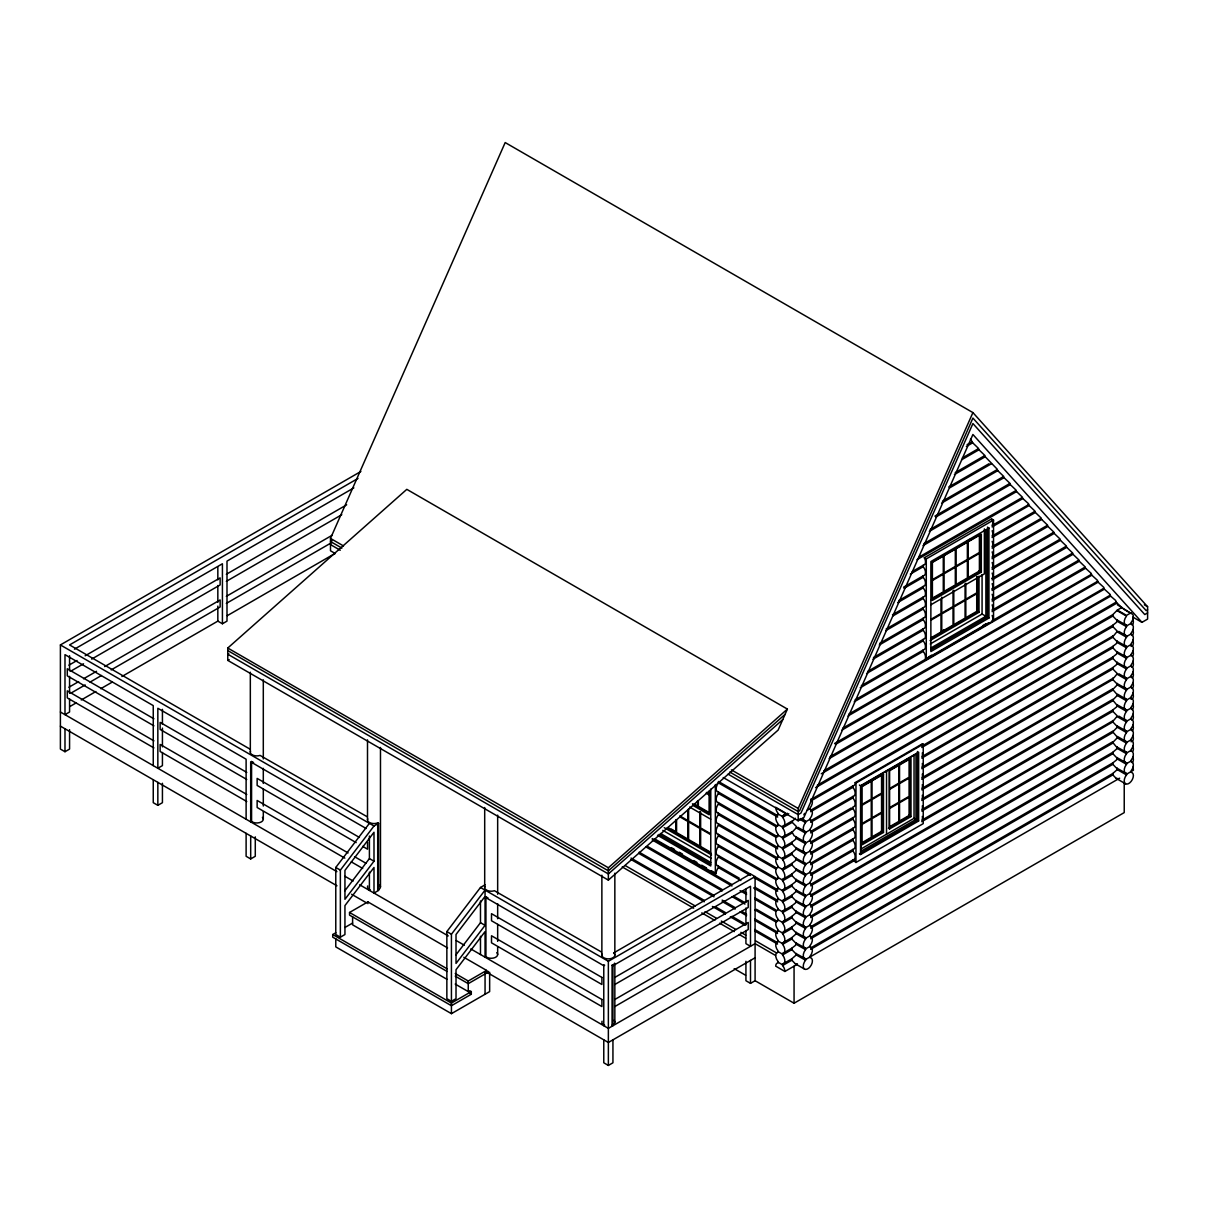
<?xml version="1.0" encoding="UTF-8"?>
<svg xmlns="http://www.w3.org/2000/svg" width="1208" height="1208" viewBox="0 0 1208 1208"><rect width="100%" height="100%" fill="white"/><g stroke="black" fill="none" stroke-linecap="round" stroke-linejoin="round"><path stroke-width="1.5" d="M795.453 818.284L791.784 821.878L796.283 826.408L796.283 827.827L792.946 831.33L782.603 837.053L782.603 838.473A6.478 3.745 60 0 1 782.603 847.639L782.603 849.058A6.478 3.745 60 0 1 782.603 858.224L782.603 859.643A6.478 3.745 60 0 1 782.603 868.824L782.603 870.243A6.478 3.745 60 0 1 782.603 879.409L782.603 880.828A6.478 3.745 60 0 1 782.603 889.994L782.603 891.413A6.478 3.745 60 0 1 782.603 900.594L782.603 901.999A6.478 3.745 60 0 1 782.603 911.179L782.603 912.599A6.478 3.745 60 0 1 782.603 921.764L782.603 923.184A6.478 3.745 60 0 1 782.603 932.35L782.603 933.769A6.478 3.745 60 0 1 782.603 942.95L782.603 944.369A6.478 3.745 60 0 1 782.603 953.535L782.603 954.954A6.478 3.745 60 0 1 782.603 964.12L782.603 965.539A6.478 3.745 60 0 1 784.898 971.459L797.129 964.392M791.859 831.708L794.064 835.725L805.54 842.338L805.54 843.758A6.478 3.745 -60 0 0 805.54 852.939L805.54 854.358A6.478 3.745 -60 0 0 805.54 863.524L805.54 864.943A6.478 3.745 -60 0 0 805.54 874.109L805.54 875.528A6.478 3.745 -60 0 0 805.54 884.709L805.54 886.128A6.478 3.745 -60 0 0 805.54 895.294L805.54 896.714A6.478 3.745 -60 0 0 805.54 905.879L805.54 907.299A6.478 3.745 -60 0 0 805.54 916.464L805.54 917.884A6.478 3.745 -60 0 0 805.54 927.065L805.54 928.484A6.478 3.745 -60 0 0 805.54 937.65L805.54 939.069A6.478 3.745 -60 0 0 805.54 948.235L805.54 949.654A6.478 3.745 -60 0 0 805.54 958.835L805.54 960.254A6.478 3.745 -60 0 0 804.317 968.937A6.478 3.745 -60 0 0 811.338 964.89A6.478 3.745 -60 0 0 810.115 957.597L810.115 956.177A6.478 3.745 -60 0 0 810.115 947.012L810.115 945.592A6.478 3.745 -60 0 0 810.115 936.426L810.115 935.007A6.478 3.745 -60 0 0 810.115 925.826L810.115 924.407A6.478 3.745 -60 0 0 810.115 915.241L810.115 913.822A6.478 3.745 -60 0 0 810.115 904.656L810.115 903.237A6.478 3.745 -60 0 0 810.115 894.056L810.115 892.652A6.478 3.745 -60 0 0 810.115 883.471L810.115 882.051A6.478 3.745 -60 0 0 810.115 872.886L810.115 871.466A6.478 3.745 -60 0 0 810.115 862.301L810.115 860.881A6.478 3.745 -60 0 0 810.115 851.7L810.115 850.281A6.478 3.745 -60 0 0 810.115 841.115L810.115 839.696A6.478 3.745 -60 0 0 810.115 830.53L810.115 829.111A6.478 3.745 -60 0 0 810.115 819.93L810.115 818.511A6.478 3.745 -60 0 0 810.115 809.345L810.115 807.925A6.478 3.745 -60 0 0 811.066 799.047M796.283 837.008L795.453 839.469L791.859 842.293L791.859 843.712L795.196 847.216L805.54 852.939M796.283 847.593L796.283 849.013L791.859 852.893L791.859 854.313L795.196 857.801L805.54 863.524M796.283 858.178L795.453 860.655L791.859 863.478L791.859 864.898L795.196 868.401L805.54 874.109M796.283 868.779L796.283 870.183L791.859 874.064L791.859 875.483L795.196 878.986L805.54 884.709M796.283 879.364L795.453 881.825L791.859 884.649L791.859 886.068L795.196 889.571L805.54 895.294M796.283 889.949L796.283 891.368L791.859 895.249L791.859 896.668L795.196 900.171L805.54 905.879M796.283 900.534L795.453 903.01L791.859 905.834L791.859 907.253L795.196 910.756L805.54 916.464M796.283 911.134L796.283 912.553L791.859 916.419L791.859 917.838L795.196 921.342L805.54 927.065M796.283 921.719L795.453 924.18L791.859 927.019L791.859 928.439L795.196 931.942L805.54 937.65M796.283 932.304L796.283 933.724L791.859 937.604L791.859 939.024L795.196 942.527L805.54 948.235M796.283 942.904L795.453 945.366L791.859 948.189L791.859 949.609L795.196 953.112L805.54 958.835M796.283 953.49L796.283 954.909L791.859 958.79L791.859 960.209L795.196 963.697L804.588 969.133M823.75 770.931L1116.086 602.158L1122.519 608.288L1121.93 607.443L1117.34 610.085L1112.84 614.615L1112.84 616.035L1116.177 619.538L1126.505 625.261L1126.505 626.68A6.478 3.745 -60 0 0 1126.505 635.846L1126.505 637.265A6.478 3.745 -60 0 0 1126.505 646.431L1126.505 647.85A6.478 3.745 -60 0 0 1126.505 657.031L1126.505 658.451A6.478 3.745 -60 0 0 1126.505 667.616L1126.505 669.036A6.478 3.745 -60 0 0 1126.505 678.201L1126.505 679.621A6.478 3.745 -60 0 0 1126.505 688.802L1126.505 690.221A6.478 3.745 -60 0 0 1126.505 699.387L1126.505 700.806A6.478 3.745 -60 0 0 1126.505 709.972L1126.505 711.391A6.478 3.745 -60 0 0 1126.505 720.572L1126.505 721.991A6.478 3.745 -60 0 0 1126.505 731.157L1126.505 732.577A6.478 3.745 -60 0 0 1126.505 741.742L1126.505 743.162A6.478 3.745 -60 0 0 1126.505 752.327L1126.505 753.747A6.478 3.745 -60 0 0 1126.505 762.928L1126.505 764.347A6.478 3.745 -60 0 0 1126.505 773.513L1126.505 774.932A6.478 3.745 -60 0 0 1125.297 783.63A6.478 3.745 -60 0 0 1132.319 779.568A6.478 3.745 -60 0 0 1131.096 772.289L1131.096 770.87A6.478 3.745 -60 0 0 1131.096 761.689L1131.096 760.27A6.478 3.745 -60 0 0 1131.096 751.104L1131.096 749.685A6.478 3.745 -60 0 0 1131.096 740.519L1131.096 739.1A6.478 3.745 -60 0 0 1131.096 729.919L1131.096 728.515A6.478 3.745 -60 0 0 1131.096 719.334L1131.096 717.914A6.478 3.745 -60 0 0 1131.096 708.749L1131.096 707.329A6.478 3.745 -60 0 0 1131.096 698.164L1131.096 696.744A6.478 3.745 -60 0 0 1131.096 687.563L1131.096 686.144A6.478 3.745 -60 0 0 1131.096 676.978L1131.096 675.559A6.478 3.745 -60 0 0 1131.096 666.393L1131.096 664.974A6.478 3.745 -60 0 0 1131.096 655.793L1131.096 654.374A6.478 3.745 -60 0 0 1131.096 645.208L1131.096 643.788A6.478 3.745 -60 0 0 1131.096 634.623L1131.096 633.203A6.478 3.745 -60 0 0 1131.096 624.023L1131.096 622.618A6.478 3.745 -60 0 0 1131.096 613.438L1117.34 604.785M1117.264 619.915L1116.434 622.377L1112.84 625.216L1112.84 626.635L1117.34 631.255L1113.927 635.423L921.795 746.091M1112.84 635.801L1112.84 637.22L1116.177 640.723L1126.505 646.431M1117.264 641.101L1116.434 643.562L1112.84 646.386L1112.84 647.805L1116.177 651.308L1126.505 657.031M1117.264 651.686L1116.434 654.147L1112.84 656.986L1112.84 658.405L1116.177 661.909L1126.505 667.616M1117.264 662.271L1116.434 664.747L1112.84 667.571L1112.84 668.99L1117.34 673.626L1113.927 677.779L921.795 788.447M1112.84 678.156L1112.84 679.576L1116.177 683.079L1126.505 688.802M1117.264 683.456L1117.264 684.876L1112.749 689.511L1116.434 693.769M1126.505 699.387L1117.264 694.041L1117.264 695.461L1112.749 700.096L1116.177 704.264L1126.505 709.972M1117.264 704.641L1116.434 707.103L1112.84 709.926L1112.84 711.346L1117.34 715.982L1113.927 720.149L810.674 894.977M1112.84 720.512L1112.84 721.931L1116.177 725.434L1126.505 731.157M1117.264 725.812L1117.264 727.231L1112.749 731.867L1116.434 736.125M1126.505 741.742L1117.264 736.397L1117.264 737.816L1112.749 742.452L1116.177 746.62L1126.505 752.327M1117.264 746.997L1117.264 748.416L1112.84 752.282L1112.84 753.701L1116.177 757.205L1126.505 762.928M1117.264 757.582L1116.434 760.043L1112.84 762.882L1112.84 764.302L1116.177 767.805L1126.505 773.513M1117.264 768.167L1117.264 769.587L1112.84 773.467L1112.84 774.887L1116.177 778.39L1125.569 783.811M335.371 553.596L330.494 550.773L330.494 538.421L505.186 142.559L972.908 412.592L1147.6 606.733L1147.6 619.085L1141.953 622.346L1132.787 617.046M787.39 709.081L778.133 730.085L608.364 880.119L227.768 660.383L227.768 648.032L406.809 489.346L787.39 709.081L608.364 867.767L608.364 880.119M1141.953 622.346L972.908 434.487L803.849 817.559L798.201 820.806L798.201 808.454L972.908 412.592M367.73 818.843A6.478 3.745 0 0 0 369.406 822.467L370.75 823.056A6.478 3.745 0 0 0 377.228 823.056L378.572 823.343L378.572 890.417L373.997 893.059L373.997 867.495L344.944 905.592L344.944 934.539L340.369 937.181L335.779 934.539L335.779 867.465L369.406 823.343M340.369 937.181L340.369 870.122L373.997 826L378.572 823.343M344.839 890.809L369.406 858.571L369.406 836.042M373.997 861.213L344.944 899.311L344.944 870.379L373.997 832.267L373.997 861.213L369.406 858.571M451.43 1001.311L451.43 934.237L485.057 890.115L485.057 896.396L456.02 934.494L456.02 963.44L485.057 925.343L485.057 897.182L485.933 896.683L485.933 956.691L485.057 957.189L485.057 931.61L456.02 969.722L456.02 998.669L451.43 1001.311L446.854 998.669L446.854 931.595L480.482 887.472L485.057 884.83M455.899 954.939L480.482 922.685L480.482 900.987M785.079 714.336L608.364 870.847L228.252 650.84M782.754 719.591L608.364 873.943L227.768 654.207L228.75 653.634M69.566 729.662L69.566 749.081L64.99 751.723L60.4 749.081L60.4 644.936L360.905 471.452M358.021 478.413L69.566 644.936L249.935 749.081M74.443 649.179L222.423 563.759L222.423 623.766L217.833 621.123L121.902 676.51M353.838 487.881L226.998 561.116L226.998 621.123L222.423 623.766M68.901 665.185L77.04 660.489M85.164 655.793L220.128 577.877L220.128 584.929L91.672 659.1M226.334 574.283L346.666 504.823M70.532 671.301L83.533 663.796M226.334 581.35L341.788 514.699M68.901 687.246L78.656 681.614M83.533 678.79L96.549 671.286M104.673 666.589L220.128 599.938L220.128 606.99L111.181 669.896M226.334 596.344L332.034 535.325M331.898 540.701L330.494 541.516L341.894 548.1M70.532 693.362L85.164 684.921M90.041 682.097L101.427 675.529M226.334 603.411L332.034 542.392M69.868 706.544L76.361 702.784M81.253 699.976L95.885 691.52M100.762 688.711L112.148 682.143M227.3 615.657L334.616 553.687M227.768 660.383L229.173 659.568M153.25 779.734L153.25 802.686L157.84 805.328L162.431 802.686L162.431 783.267M251.566 761.372L251.566 821.38L250.69 821.878L250.69 761.87L366.16 828.522M967.11 444.604L972.289 441.871L970.447 439.184M246.115 833.354L246.115 856.291L250.69 858.933L255.281 856.291L255.281 836.872M966.355 446.462L972.682 442.808L978.646 448.53L962.368 457.938M961.583 459.795L978.948 449.784L984.913 455.507L955.226 472.645M954.426 474.533L985.23 456.745L997.461 469.444L942.421 501.214M948.809 486.945L989.05 463.706M949.594 487.896L991.496 463.721M941.606 503.102L997.763 470.682L1003.727 476.42L934.901 516.148M935.702 517.1L1004.029 477.658L1009.994 483.381L930.145 529.481M929.314 531.384L1010.311 484.619L1016.275 490.357L923.773 543.751M922.957 545.639L1016.577 491.596L1022.542 497.319L919.379 556.873M916.932 559.712L1022.844 498.557L1028.506 503.706L1028.733 504.597L992.055 525.51A6.478 3.745 60 0 0 992.161 520.15L991.572 518.942L924.316 557.764L924.905 558.987A6.478 3.745 60 0 1 923.229 565.253L923.229 566.673A6.478 3.745 60 0 1 923.229 575.839L923.229 577.258A6.478 3.745 60 0 1 923.229 586.424L923.229 587.843A6.478 3.745 60 0 1 923.229 597.024L923.229 598.443A6.478 3.745 60 0 1 923.229 607.609L923.229 609.028A6.478 3.745 60 0 1 923.229 618.194L923.229 619.613A6.478 3.745 60 0 1 923.229 628.794L923.229 630.199A6.478 3.745 60 0 1 923.229 639.379L923.229 640.799A6.478 3.745 60 0 1 923.229 649.964L923.229 651.384A6.478 3.745 60 0 1 925.358 658.571L926.279 659.508L993.535 620.67L993.535 520.074L991.572 518.942M924.316 557.764L926.279 558.896L993.535 520.074M912.206 571.611L923.229 565.253M988.944 528.017L930.87 561.539L930.87 651.565L988.944 618.028L988.944 528.017L987.419 527.126M967.125 541.063L970.371 539.176M910.349 574.102L923.229 566.673M992.085 526.914L1029.125 505.533L1035.09 511.256L992.115 536.065A6.478 3.745 60 0 0 992.161 530.75M941.681 556.631L932.017 562.203L932.017 579.855L943.282 573.347L943.282 555.695M903.629 587.148L923.229 575.839M903.977 588.371L923.229 577.258M992.085 537.5L1035.392 512.494L1041.356 518.232L992.1 546.665A6.478 3.745 60 0 0 992.161 541.335M447.111 971.459L349.535 915.12L349.535 912.478L367.881 901.893L447.564 947.887M898.858 600.497L923.229 586.424M897.635 602.626L923.229 587.843M992.085 548.1L1041.658 519.47L1047.623 525.193L992.1 557.25A6.478 3.745 60 0 0 992.161 551.92M455.22 984.082L468.251 991.602L469.776 990.726L471.301 991.602L471.301 994.244L451.43 1005.72L332.728 937.181L332.728 934.539L335.779 932.772M344.944 927.472L352.6 923.063M892.485 614.766L923.229 597.024M892.893 615.944L923.229 598.443M992.07 558.685L1047.94 526.431L1053.889 532.169L992.085 567.851A6.478 3.745 60 0 0 992.161 562.52M931.247 599.712L980.156 571.475L980.156 535.34M981.304 572.139L932.395 600.376L932.395 562.43L981.304 534.193L981.304 572.139L979.009 570.81M886.144 629.021L923.229 607.609M885.645 630.727L923.229 609.028M930.96 604.74L984.369 573.906L984.369 528.893M992.115 569.255L1054.207 533.408L1060.171 539.13L992.085 578.436M879.801 643.275L923.229 618.194M879.273 644.996L923.229 619.613M992.1 579.855L1060.473 540.369L1066.438 546.107L992.085 589.036M931.338 619.085L940.987 613.498L940.987 599.379M931.338 619.961L940.987 614.389L940.987 632.041L931.338 637.613M873.475 657.514L923.229 628.794M872.916 659.251L923.229 630.199M992.1 590.44L1066.755 547.345L1072.704 553.068L992.115 599.606A6.478 3.745 60 0 0 992.161 594.291M867.661 671.452L923.229 639.379M866.574 673.505L923.229 640.799M992.1 601.025L1073.021 554.306L1078.986 560.044L992.1 610.191A6.478 3.745 60 0 0 992.161 604.876M940.851 631.678L944.112 629.791M930.583 638.926L977.861 611.625L977.861 577.288M930.1 640.527L979.009 612.29L979.009 576.156M930.281 643.955L982.074 614.057L985.894 616.261L985.894 529.784M861.319 685.706L923.229 649.964M860.247 687.745L923.229 651.384M992.1 611.625L1079.288 561.282L1085.252 567.005L991.874 620.927M930.87 648.032L985.894 616.261M930.945 649.738L987.419 617.137L988.944 618.028M928.423 657.031L931.625 655.189M982.859 625.608L986.075 623.751M855.038 699.915L988.612 622.799M854.207 701.818L1085.569 568.243L1091.232 573.407L1091.443 574.283L848.726 714.154M847.895 716.057L1091.836 575.219L1097.498 580.369L1097.71 581.244L842.565 728.303M841.719 730.206L1098.102 582.181L1103.765 587.345L1103.991 588.221L834.607 743.479M835.408 744.445L1104.384 589.157L1110.046 594.306L1110.258 595.182L829.926 756.782M829.096 758.684L1110.65 596.133L1115.648 600.467L1116.086 602.158M821.289 773.784L1116.917 603.094M455.235 973.497L468.251 981.017L486.598 970.417L486.598 972.183L608.364 1042.489L755.091 957.778M486.598 972.183L488.123 971.308M488.123 972.183L468.251 983.659L455.235 976.155M817.197 785.306L1112.84 614.615M815.566 787.661L1112.84 616.035M332.728 934.539L451.43 1003.078L471.301 991.602M1117.34 610.085L1126.505 615.385L1131.096 612.728M782.603 837.053A6.478 3.745 60 0 0 782.603 827.873L782.603 826.453A6.478 3.745 60 0 0 782.603 817.288L782.603 815.868L787.239 813.195M810.674 799.666L1112.84 625.216M782.603 817.288L788.779 813.724M810.674 801.085L1112.84 626.635M1147.6 609.829L1146.196 610.644L972.908 418.074L799.605 810.734L798.201 811.55L729.753 772.033M335.779 938.797L335.779 946.891L451.43 1013.663L489.648 991.602L489.648 972.183M1147.6 612.909L1144.776 614.54L972.908 423.54L801.025 812.999L798.201 814.63L728.122 774.177M807.065 810.402L810.115 808.635M855.204 782.603L922.459 743.781L923.229 744.219L923.229 823.645L855.974 862.467L852.908 859.99A6.478 3.745 60 0 0 852.908 850.825L852.908 849.405A6.478 3.745 60 0 0 852.908 840.24L852.908 838.82A6.478 3.745 60 0 0 852.908 829.639L852.908 828.22A6.478 3.745 60 0 0 852.908 819.054L852.908 817.635A6.478 3.745 60 0 0 852.908 808.469L852.908 807.05A6.478 3.745 60 0 0 852.908 797.869L852.908 796.45A6.478 3.745 60 0 0 852.908 787.284L852.908 785.864A6.478 3.745 60 0 0 855.204 782.603L855.974 783.041L923.229 744.219M1126.505 625.971L1131.096 623.328M782.603 826.453L791.859 821.123M810.628 810.281L852.908 785.864M782.603 827.873L791.859 822.542M810.628 811.7L852.908 787.284M921.795 747.51L1112.84 637.22M859.416 785.034L860.564 785.698L918.639 752.161L918.639 820.987L860.564 854.524L859.416 853.86L917.491 820.338L918.639 820.987M861.697 786.348L871.255 780.836L871.255 799.077L861.697 804.588M901.123 763.592L909.08 759.001L909.08 777.242L899.537 782.754L899.537 764.513M883.486 774.222L862.089 786.574L862.089 844.815L883.486 832.463L883.486 774.222L882.338 773.558L882.338 831.799L862.467 843.275M888.454 770.024L889.601 770.689L910.998 758.337L910.998 816.578L889.601 828.93L888.454 828.265L909.85 815.913L909.85 757.673M654.51 838.805L715.347 873.943L716.117 873.505A6.478 3.745 -60 0 1 718.413 867.586L718.413 866.166A6.478 3.745 -60 0 1 718.413 857L718.413 855.581A6.478 3.745 -60 0 1 718.413 846.415L718.413 844.996A6.478 3.745 -60 0 1 718.413 835.815L718.413 834.396A6.478 3.745 -60 0 1 718.413 825.23L718.413 823.811A6.478 3.745 -60 0 1 718.413 814.645L718.413 813.226A6.478 3.745 -60 0 1 718.413 804.045L718.413 802.64A6.478 3.745 -60 0 1 718.413 793.46L718.413 792.04A6.478 3.745 -60 0 1 718.413 782.875L718.413 781.455M805.54 821.878L810.115 819.22M1126.505 636.556L1131.096 633.913M810.628 820.866L852.908 796.45M921.795 756.691L1112.84 646.386M782.603 838.473L791.859 833.127M810.628 822.286L852.908 797.869M921.795 758.111L1112.84 647.805M805.54 832.463L810.115 829.82M1126.505 647.141L1131.096 644.498M782.603 847.639L791.859 842.293M810.628 831.466L851.293 807.986M921.795 767.276L1112.84 656.986M782.603 849.058L791.859 843.712M810.628 832.886L852.908 808.469M921.795 768.696L1112.84 658.405M861.697 805.479L871.255 799.953L871.255 818.194L861.697 823.72M613.604 952.976L750.5 873.943L755.091 876.585L755.091 980.715L794.064 1003.229L1124.225 812.606L1124.225 782.965M805.54 843.048L810.115 840.406M1126.505 657.741L1131.096 655.083M782.603 858.224L791.859 852.893M810.628 842.051L852.908 817.635M921.795 777.861L1112.84 667.571M782.603 859.643L791.859 854.313M810.628 843.471L852.908 819.054M921.795 779.281L1112.84 668.99M480.482 887.472L608.364 961.296L755.091 876.585M485.057 897.182L603.774 965.72L604.634 965.222L603.774 964.83M805.54 853.648L810.115 850.991M1126.505 668.326L1131.096 665.684M612.939 965.72L612.939 1025.728L612.079 1025.23L612.079 965.222L612.939 965.72L750.5 886.295L750.5 946.302L745.925 943.659L745.925 930.522M782.603 868.824L791.859 863.478M810.628 852.637L852.908 828.22M782.603 870.243L791.859 864.898M810.628 854.056L852.908 829.639M861.697 824.596L871.255 819.084L871.255 837.325L861.697 842.837M921.795 789.866L1112.84 679.576M805.54 864.233L810.115 861.591M1126.505 678.911L1131.096 676.269M782.603 879.409L791.859 874.064M810.628 863.237L852.908 838.82M921.795 799.047L1112.84 688.756M614.796 977.438L748.22 900.413L748.22 907.48L614.796 984.505M782.603 880.828L791.859 875.483M810.628 864.656L852.908 840.24M921.795 800.466L1112.84 690.176M805.54 874.819L810.115 872.176M1126.505 689.511L1131.096 686.854M784.143 889.103L791.859 884.649M810.628 873.822L852.908 849.405M921.795 809.632L1112.84 699.341M782.603 891.413L791.859 886.068M810.628 875.241L852.908 850.825M921.795 811.051L1112.84 700.761M860.655 849.179L914.048 818.345L915.966 819.447L915.966 754.139L860.942 785.91L860.942 851.217L915.966 819.447M805.54 885.419L810.115 882.761M1126.505 700.096L1131.096 697.454M782.603 900.594L791.859 895.249M810.628 884.407L852.908 859.99M921.795 820.217L1112.84 709.926M782.603 901.999L791.859 896.668M810.674 885.811L854.766 860.338M921.734 821.682L1112.84 711.346M614.796 999.499L748.22 922.474L748.22 929.541L614.796 1006.566M805.54 896.004L810.115 893.361M1126.505 710.681L1131.096 708.039M782.603 911.179L791.859 905.834M782.603 912.599L791.859 907.253M810.674 896.396L1112.84 721.931M805.54 906.589L810.115 903.946M1126.505 721.282L1131.096 718.624M782.603 921.764L791.859 916.419M810.674 905.562L1112.84 731.112M782.603 923.184L791.859 917.838M810.674 906.981L1112.84 732.531M805.54 917.174L810.115 914.531M1126.505 731.867L1131.096 729.224M784.143 931.459L791.859 927.019M810.674 916.162L1112.84 741.697M782.603 933.769L791.859 928.439M810.674 917.567L1112.84 743.116M805.54 927.774L810.115 925.117M1126.505 742.452L1131.096 739.809M782.603 942.95L791.859 937.604M810.674 926.747L1112.84 752.282M782.603 944.369L791.859 939.024M810.674 928.167L1112.84 753.701M805.54 938.359L810.115 935.717M1126.505 753.037L1131.096 750.394M782.603 953.535L791.859 948.189M810.674 937.332L1112.84 762.882M782.603 954.954L791.859 949.609M810.674 938.752L1112.84 764.302M805.54 948.944L810.115 946.302M1126.505 763.637L1131.096 760.98M782.603 964.12L791.859 958.79M810.674 947.918L1112.84 773.467M603.774 1039.846L603.774 1062.783L608.364 1065.441L612.939 1062.783L612.939 1039.846M745.925 961.311L745.925 980.715L750.5 983.372L755.091 980.715M782.603 965.539L791.859 960.209M810.674 949.337L1112.84 774.887M805.54 959.545L1119.635 778.194M1126.505 774.222L1133.391 770.251A6.478 3.745 60 0 0 1132.772 767.246M377.711 822.844L377.711 889.918L378.572 889.526A6.478 3.745 0 0 0 379.614 885.011M612.079 965.222L612.939 964.83M612.079 1025.23L612.939 1024.837A6.478 3.745 0 0 0 613.981 1020.322M1118.427 778.692L1116.177 778.39M797.446 963.999L795.196 963.697M1144.338 604.846L1147.6 606.733M1123.395 608.983L1131.096 613.438M1117.264 610.75L1126.505 616.095A6.478 3.745 -60 0 0 1126.505 625.261M1117.264 621.335L1126.505 626.68M1118.804 631.391L1126.505 635.846M1117.264 631.92L1126.505 637.265M1117.264 642.52L1126.505 647.85M1117.264 653.105L1126.505 658.451M1117.264 663.69L1126.505 669.036M1118.804 673.762L1126.505 678.201M1117.264 674.291L1126.505 679.621M1117.264 684.876L1126.505 690.221M979.009 612.29L976.728 610.961L976.728 576.639M993.535 620.67L992.614 619.749A6.478 3.745 60 0 0 992.161 615.461M1117.264 695.461L1126.505 700.806M1117.264 706.046L1126.505 711.391M1118.804 716.117L1126.505 720.572M1117.264 716.646L1126.505 721.991M1117.264 727.231L1126.505 732.577M1117.264 737.816L1126.505 743.162M1117.264 748.416L1126.505 753.747M1117.264 759.001L1126.505 764.347M1117.264 769.587L1126.505 774.932M908.703 815.249L910.998 816.578M881.191 831.134L883.486 832.463M330.494 538.421L343.525 545.956M731.384 769.874L798.201 808.454M330.494 544.597L340.263 550.244M800.904 818.495L805.54 821.168L805.54 822.588A6.478 3.745 -60 0 0 805.54 831.753L805.54 833.173A6.478 3.745 -60 0 0 805.54 842.338M799.364 819.024L805.54 822.588M723.23 777.529L798.201 820.806M778.012 813.935L782.603 816.578M720.013 782.376L777.665 815.657M797.824 827.299L805.54 831.753M718.413 782.875L777.665 817.076M796.283 827.827L805.54 833.173M778.012 824.52L782.603 827.163M718.413 792.04L777.665 826.257M718.413 793.46L776.065 826.74M796.283 838.428L805.54 843.758M706.393 792.433L709.625 794.29L709.625 790.772M706.393 793.324L709.625 795.181L709.625 812.833L698.345 806.325L698.345 801.025M778.012 835.105L782.603 837.763M718.413 802.64L777.665 836.842M718.413 804.045L776.065 837.34M796.283 849.013L805.54 854.358M778.012 845.706L782.603 848.348M718.413 813.226L777.665 847.427M718.413 814.645L777.665 848.846M796.283 859.598L805.54 864.943M694.358 804.015L697.59 805.887L697.59 800.587M692.456 803.803L710.38 814.147M692.939 805.404L709.232 814.811L709.232 791.331M778.012 856.291L782.603 858.933M689.632 807.035L710.681 819.175M718.413 823.811L777.665 858.027M718.413 825.23L777.665 859.447M796.283 870.183L805.54 875.528M778.012 866.876L782.603 869.534M718.413 834.396L776.065 867.691M718.413 835.815L776.065 869.111M796.283 880.783L805.54 886.128M679.787 815.898L687.835 820.549L687.835 809.964M710.304 833.52L700.64 827.948L700.64 812.063M679.787 816.789L687.835 821.44L687.835 839.077L676.571 832.569L676.571 820.217M710.304 834.396L700.64 828.824L700.64 846.476L710.304 852.048M778.012 877.476L782.603 880.119M718.413 844.996L777.665 879.197M718.413 846.415L776.065 879.696M796.283 891.368L805.54 896.714M778.012 888.061L782.603 890.704M718.413 855.581L750.44 874.079M755.242 876.842L777.665 889.798M671.437 829.171L674.698 831.059M667.752 827.48L675.801 832.131L675.801 819.779M718.413 857L750.44 875.498M753.641 877.34L777.665 891.217M796.283 901.953L805.54 907.299M667.027 827.948L711.044 853.361M664.249 827.676L711.527 854.962M662.799 830.364L711.346 858.39M778.012 898.646L782.603 901.289M718.413 866.166L739.236 878.186M755.242 887.442L777.665 900.383M660.595 833.505L710.772 862.467M718.413 867.586L740.836 880.541M753.641 887.925L777.665 901.802M796.283 912.553L805.54 917.884M659.055 834.381L710.681 864.188M657.529 835.256L710.772 866L710.772 789.111M671.286 847.608L674.487 849.466M679.289 852.229L682.49 854.086M693.694 860.549L696.895 862.406M701.712 865.185L706.514 867.948M711.316 870.726L716.117 873.505M778.012 909.231L782.603 911.889M652.199 838.533L731.942 884.573M743.328 891.157L746.589 893.029M754.728 897.725L775.883 909.941M652.199 839.953L731.942 885.992M740.081 890.689L746.589 894.449M754.728 899.145L775.883 911.36M796.283 923.139L805.54 928.484M778.012 919.832L782.603 922.474M647.322 846.31L722.173 889.526M733.573 896.11L744.959 902.678M756.359 909.262L777.514 921.477M645.691 846.778L722.173 890.945M731.942 896.578L744.959 904.097M754.728 909.73L775.883 921.946M796.283 933.724L805.54 939.069M778.012 930.417L782.603 933.059M639.183 852.199L714.034 895.415M722.173 900.111L735.189 907.631M741.712 911.391L746.589 914.214M754.728 918.91L777.514 932.063M639.183 853.618L714.034 896.834M722.173 901.53L735.189 909.05M740.081 911.874L746.589 915.634M754.728 920.33L777.514 933.482M796.283 944.324L805.54 949.654M778.012 941.002L782.603 943.659M631.044 858.088L704.279 900.368M715.664 906.951L725.434 912.584M731.942 916.344L744.959 923.863M754.728 929.496L777.514 942.648M631.044 859.507L704.279 901.787M712.418 906.483L725.434 914.003M730.312 916.827L744.959 925.283M754.728 930.915L777.514 944.067M796.283 954.909L805.54 960.254M778.012 951.602L782.603 954.245M625.231 865.577L695.264 906M705.034 911.647L716.435 918.231M721.312 921.055L735.974 929.511M740.866 932.334L745.744 935.158M755.513 940.805L776.684 953.021M775.476 955.437L755.091 943.659L608.364 1028.37L470.803 948.944M622.211 866.936L693.664 908.19M701.788 912.886L714.774 920.375M719.651 923.199L734.268 931.625M739.145 934.448L745.638 938.193M778.012 962.187L782.603 964.83M227.768 648.032L608.364 867.767M784.898 971.459L775.732 966.158A6.478 3.745 60 0 1 778.012 962.897L778.012 961.477A6.478 3.745 60 0 1 778.012 952.312L778.012 950.892A6.478 3.745 60 0 1 778.012 941.712L778.012 940.292A6.478 3.745 60 0 1 778.012 931.126L778.012 929.707A6.478 3.745 60 0 1 778.012 920.541L778.012 919.122A6.478 3.745 60 0 1 778.012 909.941L778.012 908.522A6.478 3.745 60 0 1 778.012 899.356L778.012 897.937A6.478 3.745 60 0 1 778.012 888.771L778.012 887.351A6.478 3.745 60 0 1 778.012 878.186L778.012 876.766A6.478 3.745 60 0 1 778.012 867.586L778.012 866.166A6.478 3.745 60 0 1 778.012 857L778.012 855.581A6.478 3.745 60 0 1 778.012 846.415L778.012 844.996A6.478 3.745 60 0 1 778.012 835.815L778.012 834.396A6.478 3.745 60 0 1 778.012 825.23L778.012 823.811A6.478 3.745 60 0 1 778.012 814.645L778.012 813.226A6.478 3.745 60 0 1 775.732 807.306L784.898 812.606A6.478 3.745 60 0 1 782.603 815.868M734.192 968.65L745.608 975.249M367.126 816.729L260.052 755.408A6.478 3.745 0 0 1 252.23 754.804L251.189 754.034A6.478 3.745 0 0 1 250.539 751.195M601.493 952.04L494.419 890.719A6.478 3.745 0 0 1 486.598 890.115L485.556 889.345A6.478 3.745 0 0 1 484.906 886.506M60.4 644.936L373.997 826M153.914 718.79L67.286 668.764L67.286 675.831L153.914 725.842M246.764 772.395L160.136 722.384L160.136 729.436L246.764 779.462M359.425 837.446L257.138 778.39L257.138 785.442L356.179 842.625M362.687 846.37L367.549 849.194L367.549 842.127M480.482 922.685L485.057 925.343M153.914 740.851L67.286 690.825L67.286 697.892L153.914 747.903M246.764 794.456L160.136 744.445L160.136 751.497L246.764 801.523M348.07 852.939L257.138 800.451L257.138 807.503L344.824 858.133M354.563 856.699L365.933 863.252M351.317 861.878L362.687 868.446M377.711 889.918L378.572 890.417M335.779 867.465L340.369 870.122M446.854 931.595L451.43 934.237M60.4 712.01L336.881 871.632M345.02 876.329L353.144 881.025M359.652 884.785L448.213 935.913M456.277 940.564L464.34 945.23M463.827 957.28L486.598 970.417M60.4 726.129L336.957 885.796M351.603 894.252L366.251 902.708M349.535 912.478L447.111 968.801M447.066 979.371L352.6 924.83L352.6 916.736M469.776 993.369L471.301 994.244M485.933 956.691L486.598 957.189A6.478 3.745 0 0 0 495.129 957.506A6.478 3.745 0 0 0 496.79 952.674M251.566 821.38L252.23 821.878A6.478 3.745 0 0 0 260.762 822.195A6.478 3.745 0 0 0 262.423 817.363M971.836 441.871L972.682 442.808M978.118 448.848L978.948 449.784M984.384 455.809L985.23 456.745M996.932 469.746L997.763 470.682M1003.199 476.722L1004.029 477.658M1009.465 483.683L1010.311 484.619M1015.732 490.659L1016.577 491.596M1022.013 497.62L1022.844 498.557M1028.28 504.597L1029.125 505.533M1034.546 511.558L1035.392 512.494M1040.828 518.534L1041.658 519.47M1047.094 525.495L1047.94 526.431M1053.361 532.471L1054.207 533.408M1059.642 539.447L1060.473 540.369M1065.909 546.409L1066.755 547.345M1072.175 553.385L1073.021 554.306M1078.457 560.346L1079.288 561.282M1084.724 567.322L1085.569 568.243M1090.99 574.283L1091.836 575.219M1097.272 581.259L1098.102 582.181M1103.538 588.221L1104.384 589.157M1109.805 595.197L1110.65 596.133M987.419 528.998L987.419 617.137M982.074 574.464L982.074 614.057M977.106 576.775L977.106 592.66L965.826 599.168L965.826 583.283M965.071 583.721L965.071 599.606L953.791 606.114L953.791 590.229M953.036 590.667L953.036 606.552L941.757 613.06L941.757 597.175M926.279 558.896L926.279 659.508M917.491 751.497L917.491 820.338M914.048 754.909L914.048 818.345M889.601 770.689L889.601 828.93M886.536 770.795L886.536 834.23M860.564 785.698L860.564 854.524M855.974 783.041L855.974 862.467M794.064 966.158L794.064 1003.229M750.5 960.42L750.5 983.372M745.925 889.269L745.925 902.406M745.925 908.023L745.925 924.905M715.347 784.52L715.347 873.943M699.87 811.61L699.87 827.495L688.605 820.987L688.605 808.635M614.842 873.188L614.842 955.12M614.842 964.06L614.842 1022.195M608.364 961.296L608.364 1065.441M603.774 965.72L603.774 1025.728L604.634 1025.23L603.774 1024.837A6.478 3.745 0 0 1 602.097 1021.228M601.871 875.181L601.871 955.12M497.666 815.128L497.666 894.252M497.666 903.675L497.666 918.744M497.666 924.392L497.666 941.349M497.666 946.996L497.666 954.531M485.057 972.183L485.057 994.244M484.695 807.518L484.695 887.472M480.482 936.275L480.482 954.531M468.251 981.017L468.251 991.602M451.43 1003.078L451.43 1013.663M380.475 747.48L380.475 886.883M369.406 872.146L369.406 890.417L370.267 889.918L369.406 889.526A6.478 3.745 0 0 1 367.73 885.917M367.881 901.893L367.881 903.644M367.504 739.87L367.504 819.809M263.299 679.817L263.299 758.941M263.299 768.364L263.299 783.433M263.299 789.081L263.299 806.038M263.299 811.685L263.299 819.235M250.69 835.996L250.69 858.933M250.328 672.207L250.328 752.161M246.115 819.235L246.115 759.213L157.84 708.265L157.84 768.273L162.431 765.615L162.431 752.493M217.833 566.733L217.833 579.855M217.833 585.487L217.833 602.369M217.833 606.114L217.833 621.123M162.431 709.368L162.431 724.362M162.431 728.107L162.431 746.861M157.84 782.391L157.84 805.328M153.25 765.615L153.25 705.608L64.99 654.645L64.99 714.653L69.566 712.01L69.566 698.888M69.566 655.748L69.566 670.757M69.566 676.374L69.566 693.256M64.99 728.771L64.99 751.723M922.308 816.442A6.478 3.745 60 0 1 922.308 819.19M922.308 805.857A6.478 3.745 60 0 1 922.308 808.59M922.308 795.257A6.478 3.745 60 0 1 922.308 798.005M922.308 784.671A6.478 3.745 60 0 1 922.308 787.42M922.308 774.086A6.478 3.745 60 0 1 922.308 776.82M922.308 763.501A6.478 3.745 60 0 1 922.308 766.234M922.308 752.901A6.478 3.745 60 0 1 922.308 755.649M922.459 743.781A6.478 3.745 60 0 1 922.308 745.049M1132.772 703.705A6.478 3.745 60 0 1 1132.047 709.685M1132.772 618.994A6.478 3.745 60 0 1 1132.047 624.959M1132.772 756.661A6.478 3.745 60 0 1 1132.047 762.625M1132.772 735.476A6.478 3.745 60 0 1 1131.096 741.742M1132.772 714.306A6.478 3.745 60 0 1 1132.047 720.27M1132.772 661.35A6.478 3.745 60 0 1 1132.047 667.329M1132.772 693.12A6.478 3.745 60 0 1 1131.096 699.387M1132.772 629.579A6.478 3.745 60 0 1 1132.047 635.559M1132.772 682.535A6.478 3.745 60 0 1 1132.047 688.5M1132.772 724.891A6.478 3.745 60 0 1 1132.047 730.855M1132.772 650.765A6.478 3.745 60 0 1 1132.772 656.065M1132.772 640.18A6.478 3.745 60 0 1 1131.096 646.431M1132.772 671.95A6.478 3.745 60 0 1 1132.047 677.914M1132.772 746.076A6.478 3.745 60 0 1 1132.772 751.361M805.54 821.168A6.478 3.745 -60 0 1 803.245 817.907M803.849 814.902A6.478 3.745 -60 0 1 804.588 813.377M992.161 573.105A6.478 3.745 60 0 1 992.161 578.406M992.161 583.691A6.478 3.745 60 0 1 992.161 588.991M614.615 963.154A6.478 3.745 0 0 1 613.981 964.06M613.981 953.248A6.478 3.745 0 0 1 612.939 957.778L611.595 958.367A6.478 3.745 0 0 1 605.117 958.367L603.774 957.778A6.478 3.745 0 0 1 602.097 954.154M487.926 897.77A6.478 3.745 0 0 1 486.598 897.182M253.574 762.459A6.478 3.745 0 0 1 252.23 761.87M955.317 548.749L944.052 555.257L944.052 572.909L955.317 566.401L955.317 548.749M967.366 541.803L956.087 548.311L956.087 565.963L967.366 559.455L967.366 541.803M979.401 534.857L968.121 541.365L968.121 559.002L979.401 552.494L979.401 534.857M943.282 574.238L932.017 580.746L932.017 598.383L943.282 591.875L943.282 574.238M955.317 567.277L944.052 573.785L944.052 591.437L955.317 584.929L955.317 567.277M967.366 560.331L956.087 566.839L956.087 584.491L967.366 577.983L967.366 560.331M979.401 553.385L968.121 559.893L968.121 577.545L979.401 571.037L979.401 553.385M953.036 607.428L941.757 613.936L941.757 631.588L953.036 625.08L953.036 607.428M965.071 600.482L953.791 606.99L953.791 624.642L965.071 618.134L965.071 600.482M977.106 593.536L965.826 600.044L965.826 617.696L977.106 611.188L977.106 593.536M881.568 774.887L872.025 780.398L872.025 798.639L881.568 793.128L881.568 774.887M898.767 764.951L889.224 770.477L889.224 788.703L898.767 783.192L898.767 764.951M881.568 794.003L872.025 799.515L872.025 817.756L881.568 812.244L881.568 794.003M898.767 784.083L889.224 789.594L889.224 807.835L898.767 802.308L898.767 784.083M909.08 778.118L899.537 783.63L899.537 801.87L909.08 796.359L909.08 778.118M881.568 813.12L872.025 818.631L872.025 836.872L881.568 831.361L881.568 813.12M898.767 803.199L889.224 808.711L889.224 826.952L898.767 821.44L898.767 803.199M909.08 797.235L899.537 802.761L899.537 820.987L909.08 815.475L909.08 797.235M699.87 828.386L688.605 821.878L688.605 839.53L699.87 846.038L699.87 828.386M601.916 977.438L491.505 913.686L491.505 920.753L601.916 984.505L601.916 977.438M601.916 999.499L491.505 935.762L491.505 942.814L601.916 1006.566L601.916 999.499"/></g></svg>
